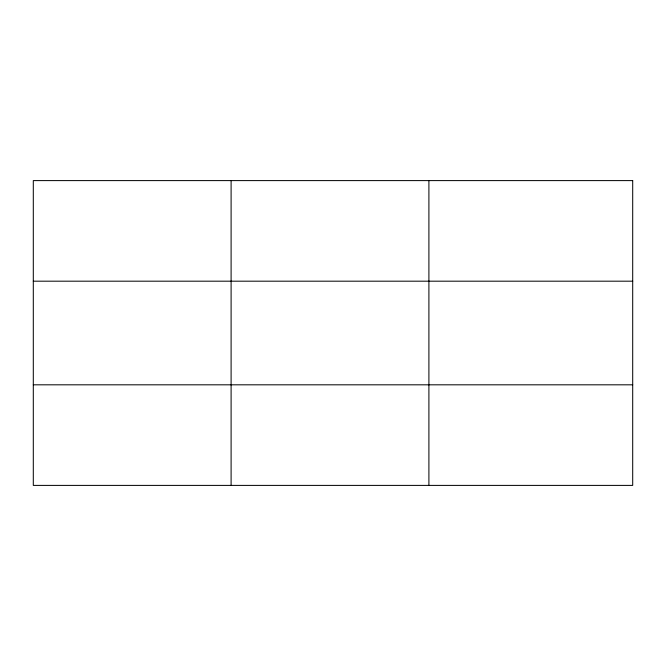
<?xml version="1.0" encoding="UTF-8"?>
<svg xmlns="http://www.w3.org/2000/svg" width="666" height="666" viewBox="0 0 666 666"><rect width="100%" height="100%" fill="white"/><g stroke="black" fill="none" stroke-linecap="round" stroke-linejoin="round"><path stroke-width="1" d="M231.102 180.603L231.102 485.397M428.904 180.603L428.904 485.397M33.3 281.185L632.7 281.185M33.3 384.815L632.7 384.815M632.7 180.603L632.7 485.397L33.3 485.397L33.3 180.603L632.7 180.603"/></g></svg>
